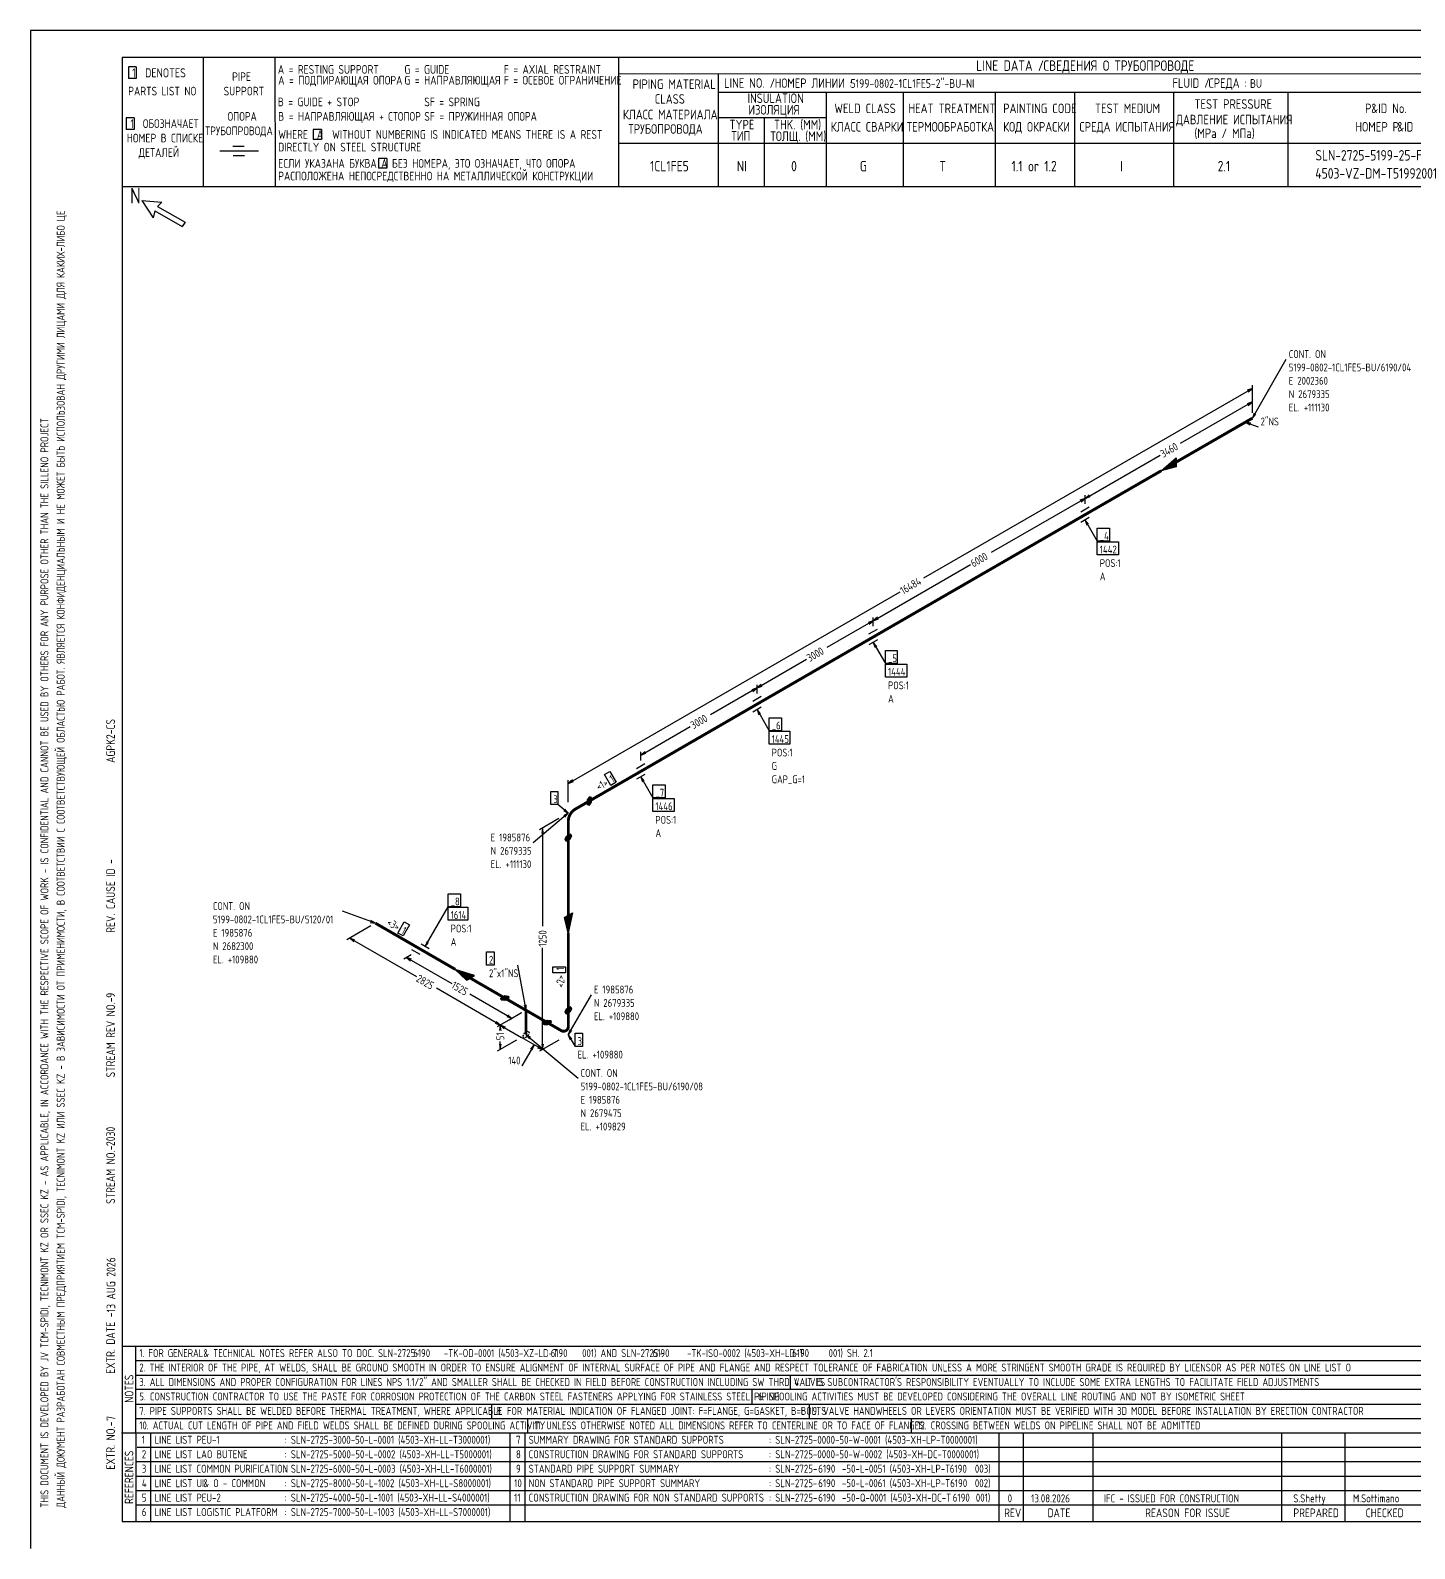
# Model space of a CAD drawing. Extents: x -1005 to 594, y -998 to 420.
# Drawn here: x 0 to 382.9, y 0 to 420 of the extents above; entities that cross this region are included whole.
import ezdxf

# ---------------------------------------------------------------- set-up
doc = ezdxf.new("R2010")
doc.units = 0
doc.linetypes.add('GT100', pattern=[0.8, 0.533333, -0.266667])
doc.styles.add('TTFN17', font='GOST type A')

msp = doc.modelspace()

# ---------------------------------------------------------------- linework, layer by layer
at = {"layer": 'GT_1', "flags": 128}
for points in [[(0, 420), (0, 0)], [(594, 420), (0, 420)], [(589.1, 412.5), (25.4, 412.5)], [(25.4, 412.5), (25.4, 7.5)], [(47.8, 412.5), (47.8, 376.7)], [(67.6, 412.5), (67.7, 376.7)], [(162.7, 412.5), (162.7, 376.7)], [(29.3, 409.9), (27.1, 409.9)], [(27.1, 409.9), (27.1, 406.7)], [(29.3, 409.9), (29.3, 406.7)], [(589.1, 408), (162.7, 407.9)], [(190.3, 407.8), (190.3, 376.7)], [(29.3, 406.7), (27.1, 406.7)], [(190.3, 402.9), (402.7, 402.9)], [(220.1, 402.9), (220.1, 376.7)], [(241.4, 402.9), (241.4, 376.8)], [(266.9, 402.9), (266.9, 376.7)], [(288.8, 402.9), (288.8, 376.7)], [(316.2, 402.9), (316.2, 376.7)], [(347.8, 402.9), (347.8, 376.8)], [(28.7, 395.8), (26.5, 395.8)], [(26.5, 395.8), (26.5, 392.6)], [(28.7, 395.8), (28.7, 392.6)], [(219.9, 395.8), (190.3, 395.8)], [(203, 395.8), (203, 376.7)], [(28.7, 392.6), (26.5, 392.6)], [(80.5, 392.6), (78.2, 392.6)], [(78.2, 392.6), (78.2, 389.8)], [(80.5, 392.6), (80.5, 389.8)], [(63.1, 386.6), (52.4, 386.6)], [(59.1, 387.9), (56, 387.9)], [(80.5, 389.8), (78.2, 389.8)], [(230.2, 388.7), (162.7, 388.7)], [(402.7, 388.7), (226.9, 388.7)], [(59.2, 385.3), (56.1, 385.3)], [(98.6, 384.6), (96.3, 384.6)], [(96.3, 384.6), (96.3, 381.9)], [(98.6, 384.6), (98.6, 381.9)], [(98.6, 381.9), (96.3, 381.9)], [(402.7, 376.7), (25.4, 376.7)], [(30.8, 372.9), (34, 368.1)], [(30.8, 372.9), (36.4, 372.5)], [(34.4, 370.1), (34, 368.1)], [(34.4, 370.1), (42, 365.7)], [(36.4, 372.5), (35.2, 371.3)], [(35.2, 371.3), (42.8, 366.9)], [(42.8, 366.9), (42, 365.7)], [(338.025, 312.725), (347.4, 329)], [(338.025, 320.975), (247.05, 268.475)], [(336.9, 320), (338.025, 320.975), (336.6, 320.45)], [(338.025, 314.225), (338.025, 321.875)], [(338.025, 317.225), (318.075, 305.75)], [(336.9, 316.25), (338.025, 317.225), (336.6, 316.7)], [(338.025, 314.225), (338.025, 318.125)], [(337.575, 311.375), (336.075, 311.6), (337.35, 310.85)], [(336.075, 311.6), (339.6, 310.325)], [(338.55, 314.15), (338.025, 312.725), (339, 313.85)], [(291.75, 290.525), (312.525, 302.525)], [(316.95, 300.575), (316.95, 299.225), (312.825, 298.175), (316.95, 301.775), (316.95, 299.375), (313.2, 298.4), (316.95, 301.7), (316.95, 299.6), (313.65, 298.625), (316.95, 301.475), (316.95, 299.75), (314.025, 298.925), (316.95, 301.325), (316.95, 299.9), (314.4, 299.075), (316.95, 301.175), (316.95, 300.05), (314.85, 299.375), (316.95, 301.025), (316.95, 300.275), (315.15, 299.525), (316.95, 300.8), (316.95, 300.425), (315.6, 299.825), (316.95, 300.65), (316.95, 300.575), (312.825, 298.175)], [(291.75, 290.525), (265.725, 275.525)], [(290.625, 289.55), (291.75, 290.525), (290.325, 290)], [(292.875, 291.5), (291.75, 290.525), (293.175, 291.05)], [(291.75, 289.025), (291.75, 291.425)], [(291.75, 289.025), (291.75, 291.425)], [(290.55, 286.85), (292.875, 288.2)], [(292.875, 285.2), (290.55, 283.85)], [(292.725, 283.4), (291.75, 284.525), (292.275, 283.1)], [(291.75, 284.525), (295.125, 278.675)], [(295.125, 282.275), (298.5, 282.275), (298.5, 278.675), (295.125, 278.675), (295.125, 282.275)], [(295.125, 278.525), (300.975, 278.525), (300.975, 274.925), (295.125, 274.925), (295.125, 278.525)], [(233.175, 256.7), (260.025, 272.225)], [(148.8, 211.7), (240.6, 264.725)], [(233.175, 256.7), (220.275, 249.275)], [(232.05, 255.725), (233.175, 256.7), (231.75, 256.175)], [(234.3, 257.675), (233.175, 256.7), (234.6, 257.225)], [(233.175, 255.2), (233.175, 257.6)], [(233.175, 255.2), (233.175, 257.6)], [(231.975, 253.025), (234.3, 254.375)], [(234.3, 251.375), (231.975, 250.025)], [(234.15, 249.575), (233.175, 250.7), (233.7, 249.275)], [(233.175, 250.7), (236.55, 244.85)], [(236.55, 248.45), (239.775, 248.45), (239.775, 244.85), (236.55, 244.85), (236.55, 248.45)], [(201, 238.1), (214.725, 246.05)], [(236.55, 244.7), (242.4, 244.7), (242.4, 241.1), (236.55, 241.1), (236.55, 244.7)], [(201, 238.1), (188.1, 230.675)], [(199.875, 237.125), (201, 238.1), (199.575, 237.575)], [(199.8, 234.425), (202.125, 235.775)], [(202.125, 239.075), (201, 238.1), (202.425, 238.625)], [(201, 236.6), (201, 239)], [(201, 236.6), (201, 239)], [(202.125, 232.775), (199.8, 231.425)], [(201.975, 230.975), (201, 232.1), (201.525, 230.675)], [(201, 232.1), (204.375, 226.25)], [(168.825, 219.5), (182.55, 227.45)], [(204.375, 229.85), (207.75, 229.85), (207.75, 226.25), (204.375, 226.25), (204.375, 229.85)], [(204.375, 226.1), (210.075, 226.1), (210.075, 222.5), (204.375, 222.5), (204.375, 226.1)], [(169.95, 220.475), (168.825, 219.5), (170.25, 220.025)], [(168.825, 218), (168.825, 220.4)], [(158.85, 214.175), (160.275, 215), (162.075, 212), (160.575, 211.1), (158.85, 214.175)], [(167.625, 215.825), (169.95, 217.175)], [(149.925, 212.675), (148.8, 211.7), (150.225, 212.225)], [(148.8, 206.45), (148.8, 212.6)], [(169.95, 214.175), (167.625, 212.825)], [(169.8, 212.375), (168.825, 213.5), (169.35, 212.075)], [(168.825, 213.5), (172.2, 207.65)], [(172.2, 211.25), (175.575, 211.25), (175.575, 207.65), (172.2, 207.65), (172.2, 211.25)], [(143.925, 209.45), (145.95, 209.45), (145.95, 205.85), (143.925, 205.85), (143.925, 209.45)], [(148.8, 203.45), (145.95, 205.85)], [(154.05, 205.85), (154.65, 205.7), (155.25, 206.525), (155.25, 207.8), (154.65, 207.95), (154.05, 207.125), (154.05, 205.85)], [(154.05, 207), (155.25, 207)], [(154.05, 206.8), (155.25, 206.8)], [(154.05, 206.6), (155.25, 206.6)], [(154.05, 206.4), (155.159, 206.4)], [(154.05, 206.2), (155.014, 206.2)], [(154.05, 206), (154.868, 206)], [(154.105, 207.2), (155.25, 207.2)], [(154.25, 207.4), (155.25, 207.4)], [(154.395, 207.6), (155.25, 207.6)], [(154.541, 207.8), (155.25, 207.8)], [(172.2, 207.5), (178.05, 207.5), (178.05, 203.9), (172.2, 203.9), (172.2, 207.5)], [(148.8, 203.45), (139.05, 195.275)], [(146.175, 201.95), (140.85, 198.875)], [(147.525, 204.2), (148.8, 203.45), (147.825, 204.575)], [(147.825, 202.325), (148.8, 203.45), (147.525, 202.7)], [(141.9, 197.825), (141.675, 199.325), (141.45, 197.825)], [(141.675, 199.325), (141.675, 172.175)], [(149.4, 196.4), (149.775, 197.225), (149.4, 197.675), (148.2, 197), (147.825, 196.175), (148.2, 195.725), (149.4, 196.4)], [(148.911, 197.4), (149.629, 197.4)], [(147.836, 196.2), (149.044, 196.2)], [(147.927, 196.4), (149.4, 196.4)], [(147.971, 196), (148.689, 196)], [(148.018, 196.6), (149.491, 196.6)], [(148.109, 196.8), (149.582, 196.8)], [(148.2, 197), (149.673, 197)], [(148.556, 197.2), (149.764, 197.2)], [(115.575, 181.175), (118.95, 181.175), (118.95, 177.575), (115.575, 177.575), (115.575, 181.175)], [(109.2, 166.55), (115.575, 177.575)], [(115.575, 177.425), (120.975, 177.425), (120.975, 173.825), (115.575, 173.825), (115.575, 177.425)], [(95.475, 173), (86.325, 176.3)], [(94.2, 172.25), (87.525, 168.425)], [(93.975, 173.225), (95.475, 173), (94.2, 173.75)], [(103.425, 173.375), (104.85, 172.55), (103.125, 169.475), (101.625, 170.3), (103.425, 173.375)], [(148.8, 175.175), (150, 175.85), (148.8, 170.375), (147.75, 174.575), (149.85, 175.775), (148.8, 170.825), (147.825, 174.65), (149.7, 175.7), (148.8, 171.35), (147.975, 174.725), (149.55, 175.625), (148.8, 171.8), (148.125, 174.8), (149.4, 175.475), (148.8, 172.25), (148.275, 174.875), (149.25, 175.4), (148.8, 172.7), (148.425, 174.95), (149.1, 175.325), (148.8, 173.15), (148.575, 175.025), (148.95, 175.25), (148.8, 173.6), (148.725, 175.1), (148.8, 175.175), (148.8, 170.375)], [(89.775, 168.35), (88.35, 168.875), (89.475, 167.9)], [(88.35, 168.875), (106.8, 158.225)], [(105.3, 164.3), (103.275, 163.1)], [(105.45, 165.725), (107.7, 164.45)], [(110.325, 165.95), (108.075, 167.225)], [(109.725, 167.975), (109.2, 166.55), (110.175, 167.675)], [(126.15, 165.05), (128.325, 165.05), (128.325, 161.45), (126.15, 161.45), (126.15, 165.05)], [(141.675, 138.05), (141.675, 166.175)], [(105.45, 163.025), (104.025, 163.55), (105.15, 162.575)], [(104.025, 163.55), (116.55, 156.35)], [(121.65, 157.85), (122.85, 158.525), (117.525, 160.25), (120.6, 157.25), (122.7, 158.45), (117.9, 160.025), (120.675, 157.325), (122.55, 158.375), (118.35, 159.8), (120.825, 157.4), (122.4, 158.3), (118.725, 159.5), (120.975, 157.475), (122.25, 158.15), (119.1, 159.35), (121.125, 157.55), (122.1, 158.075), (119.55, 159.05), (121.275, 157.625), (121.95, 158), (119.85, 158.9), (121.425, 157.7), (121.8, 157.925), (120.3, 158.6), (121.575, 157.775), (121.65, 157.85), (117.525, 160.25)], [(137.1, 148.925), (134.85, 161.45)], [(144.525, 159.275), (144.525, 160.925), (148.05, 160.925), (148.05, 159.275), (144.525, 159.275)], [(129.975, 144.8), (112.35, 155)], [(133.2, 146.675), (121.575, 153.425)], [(131.25, 152.975), (132.225, 152.825), (132.375, 152.3), (131.25, 151.625), (130.275, 151.775), (130.125, 152.3), (131.25, 152.975)], [(130.154, 152.2), (132.208, 152.2)], [(130.211, 152), (131.875, 152)], [(130.268, 151.8), (131.542, 151.8)], [(130.292, 152.4), (132.346, 152.4)], [(130.625, 152.6), (132.289, 152.6)], [(130.958, 152.8), (132.232, 152.8)], [(148.8, 142.175), (155.175, 153.2)], [(135.825, 148.175), (129.15, 144.35)], [(135.825, 148.175), (129.15, 144.35)], [(135.825, 148.175), (129.15, 144.35)], [(131.775, 147.2), (133.2, 146.675), (132.075, 147.65)], [(135.825, 148.175), (132.45, 146.225)], [(136.575, 150.35), (137.1, 148.925), (137.1, 150.425)], [(149.4, 148.625), (149.775, 149.45), (149.4, 149.9), (148.2, 149.225), (147.825, 148.4), (148.2, 147.95), (149.4, 148.625)], [(147.825, 148.4), (149, 148.4)], [(147.916, 148.6), (149.356, 148.6)], [(147.992, 148.2), (148.644, 148.2)], [(148.007, 148.8), (149.48, 148.8)], [(148.098, 149), (149.57, 149)], [(148.189, 149.2), (149.661, 149.2)], [(148.511, 149.4), (149.752, 149.4)], [(148.867, 149.6), (149.65, 149.6)], [(128.55, 145.325), (129.975, 144.8), (128.85, 145.775)], [(130.2, 143.3), (129.975, 144.8), (129.75, 143.3)], [(131.4, 144.275), (129.975, 144.8), (131.1, 143.825)], [(129.975, 144.8), (135.825, 141.425)], [(129.975, 144.8), (129.975, 143.45)], [(142.95, 146.225), (143.925, 146.075), (144.075, 145.55), (142.95, 144.875), (141.975, 145.025), (141.825, 145.55), (142.95, 146.225)], [(141.868, 145.4), (143.825, 145.4)], [(141.908, 145.6), (144.061, 145.6)], [(141.925, 145.2), (143.492, 145.2)], [(142.137, 145), (143.158, 145)], [(142.242, 145.8), (144.004, 145.8)], [(142.575, 146), (143.946, 146)], [(149.325, 143.6), (148.8, 142.175), (149.775, 143.3)], [(134.475, 140.675), (129.15, 137.6)], [(129.75, 139.55), (129.975, 138.05), (130.2, 139.55)], [(129.975, 138.05), (129.975, 140.3)], [(141.675, 138.05), (135.825, 141.425)], [(139.35, 139.4), (135.975, 133.55)], [(138.375, 141.425), (137.1, 142.175), (138.075, 141.05)], [(137.1, 142.175), (151.5, 130.1)], [(138.825, 137.975), (139.35, 139.4), (138.375, 138.275)], [(140.25, 138.575), (141.675, 138.05), (140.55, 139.025)], [(146.175, 140.675), (140.85, 137.6)], [(146.175, 140.675), (140.85, 137.6)], [(141.45, 139.55), (141.675, 138.05), (141.9, 139.55)], [(149.775, 141.05), (148.8, 142.175), (149.325, 140.75)], [(148.8, 142.175), (150.675, 138.95)], [(150.675, 142.55), (152.7, 142.55), (152.7, 138.95), (150.675, 138.95), (150.675, 142.55)], [(25.3, 56), (402.7, 56)], [(29.1, 56), (29.2, 7.5)], [(29.1, 52), (402.7, 52)], [(29.1, 48), (402.7, 48)], [(210.2, 48), (210.2, 44)], [(402.7, 44), (29.1, 44)], [(199.6, 44), (199.6, 40)], [(29.2, 40), (402.7, 40)], [(127.6, 40), (127.6, 36)], [(215.4, 40), (215.4, 36)], [(29.1, 36), (402.7, 36)], [(137.5, 36), (137.5, 32)], [(243.6, 36), (243.6, 32)], [(25.2, 32), (402.7, 32)], [(33.2, 32), (33.2, 7.6)], [(132.6, 32), (132.6, 7.6)], [(136.8, 32), (136.8, 7.6)], [(267.9, 32), (267.9, 7.5)], [(274.6, 32), (274.6, 7.5)], [(293.9, 32), (293.9, 7.5)], [(346.1, 32), (346.1, 7.5)], [(363.6, 32), (363.6, 7.5)], [(402.7, 28), (29.5, 28)], [(402.7, 24), (29.1, 24)], [(402.7, 20), (29.1, 20)], [(402.7, 16), (29.1, 16)], [(402.7, 12), (29.2, 12)], [(25.4, 7.5), (589.1, 7.5)], [(0, 0), (0, 0)]]:
    msp.add_lwpolyline(points, dxfattribs=at)
at = {"layer": 'GT_1', "const_width": 0.8, "flags": 128}
for points in [[(338.025, 312.725), (316.95, 300.575)], [(312.825, 298.175), (291.75, 286.025)], [(291.75, 286.025), (233.175, 252.2)], [(233.175, 252.2), (201, 233.6)], [(201, 233.6), (168.825, 215)], [(168.825, 215), (154.65, 206.825)], [(154.65, 206.825), (150.75, 204.575)], [(148.8, 201.2), (148.8, 196.7)], [(148.8, 196.7), (148.8, 175.175)], [(107.925, 165.8), (95.475, 173)], [(148.8, 170.375), (148.8, 148.925)], [(117.525, 160.25), (107.925, 165.8)], [(131.25, 152.3), (121.65, 157.85)], [(137.1, 148.925), (131.25, 152.3)], [(142.95, 145.55), (137.1, 148.925)], [(137.1, 148.925), (137.1, 142.175)], [(148.8, 148.925), (148.8, 144.425)], [(146.85, 143.3), (142.95, 145.55)]]:
    msp.add_lwpolyline(points, dxfattribs=at)
for points in [[(150.75, 204.575, 0.267786), (148.8, 201.2)], [(148.8, 144.425, -0.577557), (146.85, 143.3)]]:
    msp.add_lwpolyline(points, format="xyb", dxfattribs=at)
at = {"layer": 'GT_1', "linetype": 'GT100', "flags": 128}
msp.add_lwpolyline([(137.7, 141.875), (138.075, 142.7), (137.7, 143.15), (136.5, 142.475), (136.125, 141.65), (136.5, 141.2), (137.7, 141.875)], dxfattribs=at)

# ---------------------------------------------------------------- texts
at = {"layer": 'GT_1', "style": 'TTFN17'}
for s, height, p in [('LINE DATA /', 2.8875, (261.633, 408.8)), ('СВЕДЕНИЯ О ТРУБОПРОВОДЕ', 2.8875, (280.233, 408.8)), (' 1  DENOTES', 2.5025, (26.875, 407)), (' PIPE', 2.4062, (54.561, 406)), ('A = RESTING SUPPORT', 2.40625, (68.461, 408)), ('A = ПОДПИРАЮЩАЯ ОПОРА', 2.40625, (68.561, 405)), ('G = GUIDE', 2.4062, (103.461, 408)), ('G = НАПРАВЛЯЮЩАЯ', 2.40625, (103.461, 405)), ('F = AXIAL RESTRAINT', 2.40625, (130.961, 408)), ('F = ОСЕВОЕ ОГРАНИЧЕНИЕ', 2.40625, (130.961, 405)), ('PARTS LIST NO', 2.40625, (27.061, 402)), ('SUPPORT', 2.4062, (53.461, 402)), ('PIPING MATERIAL', 2.64687, (166.597, 403.8)), ('LINE NO. /', 2.6469, (191.897, 404.1)), ('НОМЕР ЛИНИИ :', 2.59875, (205.89, 404.1)), ('5199-0802-1CL1FE5-2"-BU-NI', 2.40625, (226.861, 404.1)), ('FLUID /', 2.6469, (315.897, 404.1)), ('СРЕДА :', 2.6469, (325.897, 404.1)), ('BU', 2.4062, (337.361, 404.1)), ('B = GUIDE + STOP', 2.40625, (68.461, 399)), ('SF = SPRING', 2.40625, (108.961, 399)), ('CLASS', 2.6469, (172.697, 399.7)), ('INSULATION', 2.6469, (198.397, 399.9)), ('ИЗОЛЯЦИЯ', 2.6469, (198.597, 396.7)), ('WELD CLASS', 2.6469, (222.397, 397.1)), ('HEAT TREATMENT', 2.64687, (242.897, 397.1)), ('PAINTING CODE', 2.64687, (269.097, 397.1)), ('TEST MEDIUM', 2.64687, (294.497, 397.1)), ('TEST PRESSURE', 2.64687, (321.997, 398.3)), ('P', 2.647, (369.197, 397.1)), ('&ID No.', 2.6469, (370.908, 397.1)), (' 1  ОБОЗНАЧАЕТ', 2.40625, (26.461, 393)), ('ОПОРА', 2.4062, (54.561, 395)), ('B = НАПРАВЛЯЮЩАЯ + СТОПОР', 2.40625, (68.561, 395)), ('SF = ПРУЖИННАЯ ОПОРА', 2.40625, (108.961, 395)), ('КЛАСС МАТЕРИАЛА', 2.64687, (163.897, 395.4)), ('TYPE', 2.6469, (193.397, 392.6)), ('THK. (MM)', 2.6469, (205.697, 392.6)), ('ДАВЛЕНИЕ ИСПЫТАНИЯ', 2.64687, (316.897, 394)), ('НОМЕР В СПИСКЕ', 2.40625, (26.661, 389)), ('ТРУБОПРОВОДА', 2.40625, (48.361, 391)), ('WHERE  A  WITHOUT NUMBERING IS INDICATED MEANS THERE IS A REST', 2.40625, (68.561, 390)), ('ТРУБОПРОВОДА', 2.64687, (165.397, 391.4)), ('ТИП', 2.6469, (193.897, 389.5)), ('ТОЛЩ. (ММ)', 2.6469, (204.697, 389.4)), ('КЛАСС СВАРКИ', 2.64687, (221.397, 392)), ('ТЕРМООБРАБОТКА', 2.64687, (242.397, 392)), ('КОД ОКРАСКИ', 2.64687, (269.097, 392)), ('СРЕДА ИСПЫТАНИЯ', 2.64687, (290.197, 392)), ('(MPa / МПа)', 2.64687, (321.997, 390.2)), ('НОМЕР P', 2.6469, (366.497, 392)), ('&ID', 2.6469, (378.097, 392)), ('ДЕТАЛЕЙ', 2.4062, (29.961, 385)), ('DIRECTLY ON STEEL STRUCTURE', 2.40625, (68.561, 386.5)), ('SLN-2725-5199-25-F-2001', 2.8875, (355.433, 384)), ('ЕСЛИ УКАЗАНА БУКВА A БЕЗ НОМЕРА, ЭТО ОЗНАЧАЕТ, ЧТО ОПОРА', 2.40625, (68.561, 382)), ('1CL1FE5', 2.8875, (171.433, 381)), ('NI', 2.8875, (195.433, 381)), ('0', 2.888, (210.433, 381)), ('G', 2.888, (229.433, 381)), ('T', 2.888, (251.433, 381)), ('1.1 or 1.2', 2.8875, (271.433, 381)), ('I', 2.888, (301.433, 381)), ('2.1', 2.8875, (328.433, 381)), ('РАСПОЛОЖЕНА НЕПОСРЕДСТВЕННО НА МЕТАЛЛИЧЕСКОЙ КОНСТРУКЦИИ', 2.40625, (68.561, 378.5)), ('4503-VZ-DM-T51992001', 2.8875, (355.433, 379)), ('N', 4.331, (27.55, 372.1)), ('5199-0802-1CL1FE5-BU/6190/04', 2.16562, (348.1, 325.678)), ('CONT. ON', 2.1656, (348.1, 329.375)), ('E 2002360', 2.1656, (348.1, 321.98)), ('N 2679335', 2.1656, (348.1, 318.283)), ('EL. +111130', 2.16562, (348.1, 314.585)), ('2"NS', 2.1656, (340.3, 310.7)), ('1442', 2.1656, (295.825, 275.3)), ('_4', 2.1656, (295.825, 279.05)), ('POS:1', 2.1656, (295.825, 271.55)), ('A', 2.166, (295.825, 267.853)), ('1444', 2.1656, (237.25, 241.475)), ('_5', 2.1656, (237.25, 245.225)), ('POS:1', 2.1656, (237.25, 237.725)), ('A', 2.166, (237.25, 234.028)), ('_6', 2.1656, (205.075, 226.625)), ('1445', 2.1656, (205.075, 222.875)), ('POS:1', 2.1656, (205.075, 219.125)), ('G', 2.166, (205.075, 215.428)), ('_7', 2.1656, (172.9, 208.025)), ('GAP_G=1', 2.1656, (205.075, 211.73)), ('3', 2.166, (144.655, 206.225)), ('1446', 2.1656, (172.9, 204.275)), ('POS:1', 2.1656, (172.9, 200.525)), ('E 1985876', 2.1656, (127.33, 195.65)), ('A', 2.166, (172.9, 196.828)), ('N 2679335', 2.1656, (127.33, 191.953)), ('EL. +111130', 2.16562, (127.33, 188.255)), ('CONT. ON', 2.1656, (50.485, 176.675)), ('_8', 2.1656, (116.275, 177.95)), ('5199-0802-1CL1FE5-BU/5120/01', 2.16562, (50.485, 172.978)), ('1614', 2.1656, (116.275, 174.2)), ('POS:1', 2.1656, (116.275, 170.45)), ('E 1985876', 2.1656, (50.485, 169.28)), ('A', 2.166, (116.275, 166.753)), ('N 2682300', 2.1656, (50.485, 165.583)), ('EL. +109880', 2.16562, (50.485, 161.885)), ('2', 2.166, (126.865, 161.825)), ('2"x1"NS', 2.1656, (126.865, 158.075)), ('E 1985876', 2.1656, (155.875, 153.575)), ('N 2679335', 2.1656, (155.875, 149.878)), ('EL. +109880', 2.16562, (155.875, 146.18)), ('3', 2.166, (151.375, 139.325)), ('140', 2.1656, (132.191, 133.925)), ('EL. +109880', 2.16562, (151.375, 135.575)), ('CONT. ON', 2.1656, (152.2, 130.475)), ('5199-0802-1CL1FE5-BU/6190/08', 2.16562, (152.2, 126.778)), ('E 1985876', 2.1656, (152.2, 123.08)), ('N 2679475', 2.1656, (152.2, 119.383)), ('EL. +109829', 2.16562, (152.2, 115.685)), ('1. FOR GENERAL', 2.18487, (30.128, 53)), ('& TECHNICAL NOTES REFER ALSO TO DOC. SLN-2725-      -TK-OD-0001 (4503-XZ-LD-T      001) AND SLN-2725-      -TK-ISO-0002 (4503-XH-LD-T      001) SH. 2.1', 2.18487, (47.868, 53)), ('6190', 2.1849, (105.928, 53)), ('6190', 2.1849, (143.928, 53)), ('6190', 2.1849, (172.128, 53)), ('6190', 2.1849, (210.728, 53)), ('2. THE INTERIOR OF THE PIPE, AT WELDS, SHALL BE GROUND SMOOTH IN ORDER TO ENSURE ALIGNMENT OF INTERNAL SURFACE OF PIPE AND FLANGE AND RESPECT TOLERANCE OF FABRICATION UNLESS A MORE STRINGENT SMOOTH GRADE IS REQUIRED BY LICENSOR AS PER NOTES ON LINE LIST O', 2.18487, (30.128, 49)), ('3. ALL DIMENSIONS AND PROPER CONFIGURATION FOR LINES NPS 1.1/2" AND SMALLER SHALL BE CHECKED IN FIELD BEFORE CONSTRUCTION INCLUDING SW THRD VALVES', 2.18487, (30.128, 45)), ("4. IT IS SUBCONTRACTOR'S RESPONSIBILITY EVENTUALLY TO INCLUDE SOME EXTRA LENGTHS TO FACILITATE FIELD ADJUSTMENTS", 2.18487, (211.328, 45)), ('5. CONSTRUCTION CONTRACTOR TO USE THE PASTE FOR CORROSION PROTECTION OF THE CARBON STEEL FASTENERS APPLYING FOR STAINLESS STEEL PIPING', 2.18487, (30.128, 41)), ('6. SPOOLING ACTIVITIES MUST BE DEVELOPED CONSIDERING THE OVERALL LINE ROUTING AND NOT BY ISOMETRIC SHEET', 2.18487, (201.328, 41)), ('7. PIPE SUPPORTS SHALL BE WELDED BEFORE THERMAL TREATMENT, WHERE APPLICABLE', 2.18487, (30.128, 37)), ('8. FOR MATERIAL INDICATION OF FLANGED JOINT: F=FLANGE, G=GASKET, B=BOLTS', 2.18487, (128.828, 37)), ('9. VALVE HANDWHEELS OR LEVERS ORIENTATION MUST BE VERIFIED WITH 3D MODEL BEFORE INSTALLATION BY ERECTION CONTRACTOR', 2.18487, (216.328, 37)), ('10. ACTUAL CUT LENGTH OF PIPE AND FIELD WELDS SHALL BE DEFINED DURING SPOOLING ACTIVITY', 2.18487, (30.128, 33)), ('11. UNLESS OTHERWISE NOTED ALL DIMENSIONS REFER TO CENTERLINE OR TO FACE OF FLANGES', 2.18487, (139.328, 33)), ('12. CROSSING BETWEEN WELDS ON PIPELINE SHALL NOT BE ADMITTED', 2.18487, (245.328, 33)), ('1', 2.214, (30.832, 29)), ('LINE LIST PEU-1', 2.21375, (34.332, 29)), (': SLN-2725-3000-50-L-0001 (4503-XH-LL-T3000001)', 2.21375, (70.332, 29)), ('7', 2.214, (134.332, 29)), ('SUMMARY DRAWING FOR STANDARD SUPPORTS', 2.21375, (137.832, 29)), (': SLN-2725-0000-50-W-0001 (4503-XH-LP-T0000001)', 2.21375, (204.332, 29)), ('2', 2.214, (30.832, 25)), ('LINE LIST LAO BUTENE', 2.21375, (34.332, 25)), (': SLN-2725-5000-50-L-0002 (4503-XH-LL-T5000001)', 2.21375, (70.332, 25)), ('8', 2.214, (134.332, 25)), ('CONSTRUCTION DRAWING FOR STANDARD SUPPORTS', 2.21375, (137.832, 25)), (': SLN-2725-0000-50-W-0002 (4503-XH-DC-T0000001)', 2.21375, (204.332, 25)), ('3', 2.214, (30.832, 21)), ('LINE LIST COMMON PURIFICATION', 2.21375, (34.332, 21)), (': SLN-2725-6000-50-L-0003 (4503-XH-LL-T6000001)', 2.21375, (70.332, 21)), ('9', 2.214, (134.332, 21)), ('STANDARD PIPE SUPPORT SUMMARY', 2.21375, (137.832, 21)), (': SLN-2725-      -50-L-0051 (4503-XH-LP-T      003)', 2.21375, (204.332, 21)), ('6190', 2.2138, (217.932, 21)), ('6190', 2.2138, (254.332, 21)), ('4', 2.214, (30.832, 17)), ('LINE LIST UI', 2.21375, (34.332, 17)), ('& O - COMMON', 2.21375, (47.849, 17)), (': SLN-2725-8000-50-L-1002 (4503-XH-LL-S8000001)', 2.21375, (70.332, 17)), ('10', 2.2138, (133.832, 17)), ('NON STANDARD PIPE SUPPORT SUMMARY', 2.21375, (137.832, 17)), (': SLN-2725-      -50-L-0061 (4503-XH-LP-T      002)', 2.21375, (204.332, 17)), ('6190', 2.2138, (217.932, 17)), ('6190', 2.2138, (254.432, 17)), ('5', 2.214, (30.832, 13)), ('LINE LIST PEU-2', 2.21375, (34.332, 13)), (': SLN-2725-4000-50-L-1001 (4503-XH-LL-S4000001)', 2.21375, (70.332, 13)), ('11', 2.2138, (133.832, 13)), ('CONSTRUCTION DRAWING FOR NON STANDARD SUPPORTS', 2.21375, (137.832, 13)), (': SLN-2725-      -50-Q-0001 (4503-XH-DC-T      001)', 2.21375, (204.332, 13)), ('6190', 2.2138, (217.932, 13)), ('6190', 2.2138, (255.132, 13)), ('0', 2.214, (270.332, 12.8)), ('13.08.2026', 2.2138, (276.832, 12.8)), ('IFC - ISSUED FOR CONSTRUCTION', 2.21375, (296.932, 12.8)), ('S.Shetty', 2.2138, (349.332, 12.8)), ('M.Sottimano', 2.21375, (365.832, 12.8)), ('6', 2.214, (30.832, 9)), ('LINE LIST LOGISTIC PLATFORM', 2.21375, (34.332, 9)), (': SLN-2725-7000-50-L-1003 (4503-XH-LL-S7000001)', 2.21375, (70.332, 9)), ('REV', 2.4062, (269.361, 8.7)), ('DATE', 2.4062, (281.361, 8.7)), ('REASON FOR ISSUE', 2.40625, (308.361, 8.7)), ('PREPARED', 2.4062, (349.361, 8.7)), ('CHECKED', 2.4062, (369.361, 8.7))]:
    msp.add_text(s, height=height, dxfattribs=at).set_placement(p)
for s, height, rotation, p in [('ДАННЫЙ ДОКУМЕНТ РАЗРАБОТАН СОВМЕСТНЫМ ПРЕДПРИЯТИЕМ TCM-SPIDI, TECNIMONT KZ ИЛИ SSEC KZ - В ЗАВИСИМОСТИ ОТ ПРИМЕНИМОСТИ, В СООТВЕТСТВИИ С СООТВЕТСТВУЮЩЕЙ ОБЛАСТЬЮ РАБОТ. ЯВЛЯЕТСЯ КОНФИДЕНЦИАЛЬНЫМ И НЕ МОЖЕТ БЫТЬ ИСПОЛЬЗОВАН ДРУГИМИ ЛИЦАМИ ДЛЯ КАКИХ-ЛИБО ЦЕ', 2.21375, 90, (9.5, 11.332)), ('THIS DOCUMENT IS DEVELOPED BY JV TCM-SPIDI, TECNIMONT KZ OR SSEC KZ - AS APPLICABLE, IN ACCORDANCE WITH THE RESPECTIVE SCOPE OF WORK - IS CONFIDENTIAL AND CANNOT BE USED BY OTHERS FOR ANY PURPOSE OTHER THAN THE SILLENO PROJECT', 2.21375, 90, (5, 11.332)), ('3460', 2.1656, 30, (313.373, 301.702)), ('6000', 2.1656, 30, (260.881, 271.401)), ('16484', 2.1656, 30, (241.427, 263.892)), ('3000', 2.1656, 30, (215.573, 245.227)), ('AGPK2-CS', 2.4062, 90, (23.4, 217.361)), ('3000', 2.1656, 30, (183.398, 226.627)), ('<1>', 2.1656, 30, (157.243, 209.601)), ('1', 2.166, 30, (161.018, 211.78)), ('REV. CAUSE ID -', 2.40625, 90, (23.4, 170.361)), ('<3>', 2.1656, -30, (98.368, 172.623)), ('1', 2.166, -30, (102.412, 170.288)), ('1250', 2.1656, 90, (142.78, 166.523)), ('1', 2.166, 90, (147.675, 159.978)), ('2825', 2.1656, -30, (106.504, 157.062)), ('1525', 2.1656, -30, (116.245, 155.182)), ('<2>', 2.1656, 90, (147.675, 155.153)), ('STREAM REV NO.-', 2.40625, 90, (23.4, 130.361)), ('9', 2.406, 90, (23.4, 152.361)), ('51', 2.1656, 90, (131.08, 140.66)), ('2030', 2.4062, 90, (23.4, 111.361)), ('STREAM NO.-', 2.40625, 90, (23.4, 95.361)), ('13 AUG 2026', 2.40625, 90, (23.5, 65.361)), ('EXTR. DATE -', 2.40625, 90, (23.4, 48.361)), ('NOTES', 2.4062, 90, (28.5, 40.361)), ('EXTR. NO.-', 2.4062, 90, (23.4, 21.861)), ('7', 2.406, 90, (23.5, 35.361)), ('REFERENCES', 2.4062, 90, (28.5, 12.361))]:
    msp.add_text(s, height=height, rotation=rotation, dxfattribs=at).set_placement(p)

doc.saveas('drawing.dxf')
